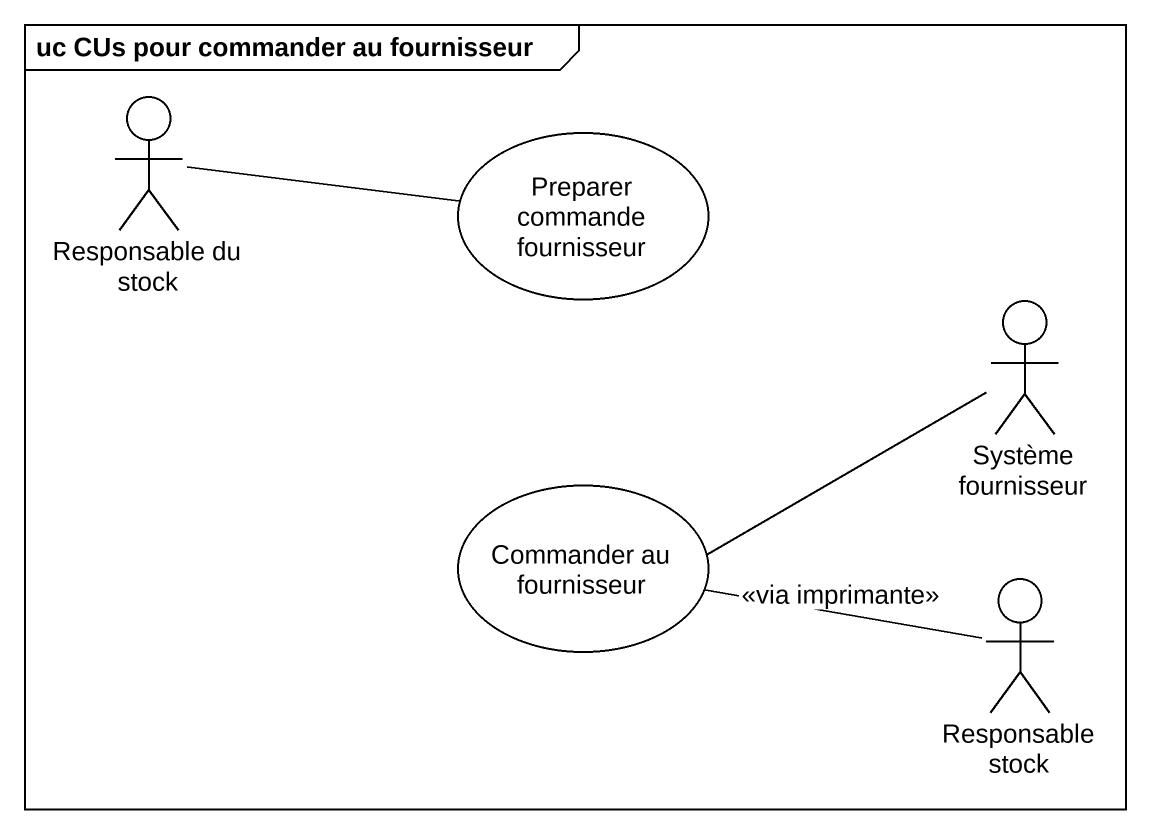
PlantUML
@startuml
mainframe uc CUs pour commander au fournisseur
actor "Responsable du stock" as Responsable_du_stock
usecase "Preparer commande fournisseur" as Preparer_commande
actor "Système fournisseur" as Système_fournisseur
usecase "Commander au fournisseur" as Commander_au_fournisseur
actor "Responsable stock" as Responsable_stock
Responsable_du_stock -right- Preparer_commande
Commander_au_fournisseur -right- Système_fournisseur
Commander_au_fournisseur -right- Responsable_stock : <<via imprimante>>
@enduml
